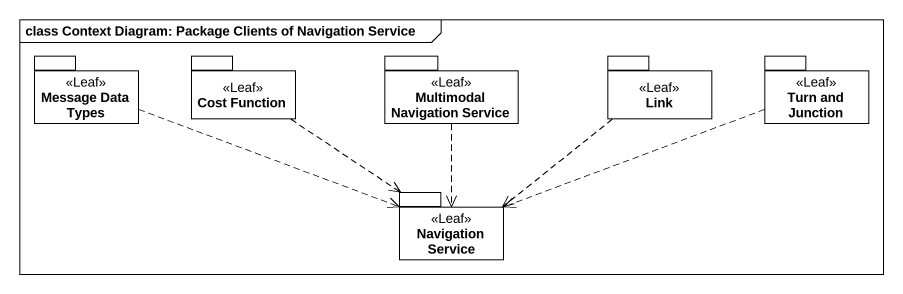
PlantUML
@startuml
mainframe class Context Diagram: Package Clients of Navigation Service
package "Message Data Types" as Message_Data_Types <<Leaf>> {
}
package "Cost Function" as Cost_Function <<Leaf>> {
}
package "Multimodal Navigation Service" as Multimodal_Navigation <<Leaf>> {
}
package Link <<Leaf>> {
}
package "Turn and Junction" as Turn_and_Junction <<Leaf>> {
}
package "Navigation Service" as Navigation_Service <<Leaf>> {
}
Message_Data_Types .right.> Navigation_Service
Cost_Function ..> Navigation_Service
Multimodal_Navigation ..> Navigation_Service
Link ..> Navigation_Service
Turn_and_Junction .left.> Navigation_Service
@enduml
